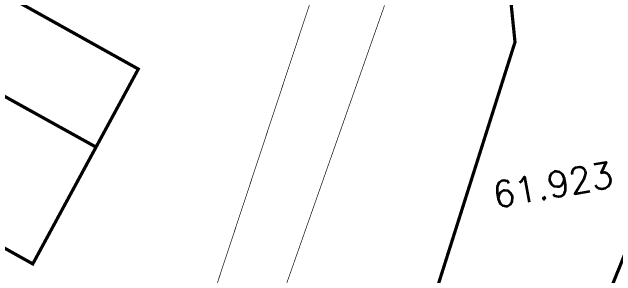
# Model space of a CAD drawing. Header units: inches. Extents: x 350994 to 353538, y 1581369 to 1583842.
# Drawn here: x 351680.51 to 351699.26, y 1583587.5 to 1583595.68 of the extents above; entities that cross this region are included whole.
import ezdxf
from ezdxf.enums import TextEntityAlignment as Align

# ---------------------------------------------------------------- set-up
doc = ezdxf.new("R2010")
doc.units = ezdxf.units.IN
doc.header["$MEASUREMENT"] = 0
for name, pattern in [('1', [0]), ('ACAD_ISO03W100', [30, 12, -18]), ('DASHDOTX2', [2, 1, -0.5, 0, -0.5])]:
    doc.linetypes.add(name, pattern=pattern)
for name, color, linetype in [('BOUNDARY', 5, 'Continuous'), ('CULVERT', 255, '1'), ('CW', 94, '1'), ('LEVELS', 184, 'Continuous'), ("ROAD'S", 1, '1')]:
    doc.layers.add(name, color=color, linetype=linetype)
doc.styles.add('ROMANS', font='ROMANS.shx')

msp = doc.modelspace()

# ---------------------------------------------------------------- linework, layer by layer
at = {"layer": 'BOUNDARY', "lineweight": 5, "const_width": 0.1, "elevation": 90.66}
msp.add_lwpolyline([(351650.58, 1583609.533), (351683.117, 1583591.498), (351681.153, 1583587.876), (351648.621, 1583606.011), (351650.575, 1583609.536)], dxfattribs=at)
at = {"layer": 'CULVERT', "color": 250, "linetype": 'DASHDOTX2', "lineweight": 5, "ltscale": 2, "const_width": 0.02, "elevation": 90.859}
msp.add_lwpolyline([(351689.892, 1583596.357), (351683.018, 1583575.618), (351678.726, 1583563.418)], dxfattribs=at)
at = {"layer": 'CULVERT', "color": 250, "linetype": 'DASHDOTX2', "lineweight": 5, "ltscale": 2, "const_width": 0.02}
msp.add_lwpolyline([(351676.262, 1583548.481), (351684.604, 1583574.696), (351692.077, 1583595.895)], dxfattribs=at)
at = {"layer": 'CW', "linetype": 'ACAD_ISO03W100', "lineweight": 5, "ltscale": 0.1, "const_width": 0.1, "elevation": 90.66}
msp.add_lwpolyline([(351650.58, 1583609.533), (351649.446, 1583610.169), (351650.827, 1583612.633), (351684.43, 1583593.919), (351683.117, 1583591.498)], dxfattribs=at)
at = {"layer": "ROAD'S", "lineweight": 5, "const_width": 0.1}
for points in [[(351585.911, 1583663.826), (351585.911, 1583663.826), (351694.593, 1583601.724), (351695.694, 1583599.008), (351696.128, 1583594.755), (351690.565, 1583577.209)], [(351692.818, 1583571.556), (351699.714, 1583588.617), (351702.549, 1583590.51), (351706.724, 1583592.218), (351710.198, 1583592.788), (351775.14, 1583559.31), (351938.461, 1583468.522), (351938.461, 1583468.522)]]:
    msp.add_lwpolyline(points, dxfattribs=at)

# ---------------------------------------------------------------- texts
at = {"layer": 'LEVELS', "lineweight": 9, "style": 'ROMANS'}
msp.add_text('61.923', height=0.8, rotation=10.2158, dxfattribs=at).set_placement((351697.305, 1583590.33, -28.331), align=Align.MIDDLE_CENTER)

doc.saveas('drawing.dxf')
